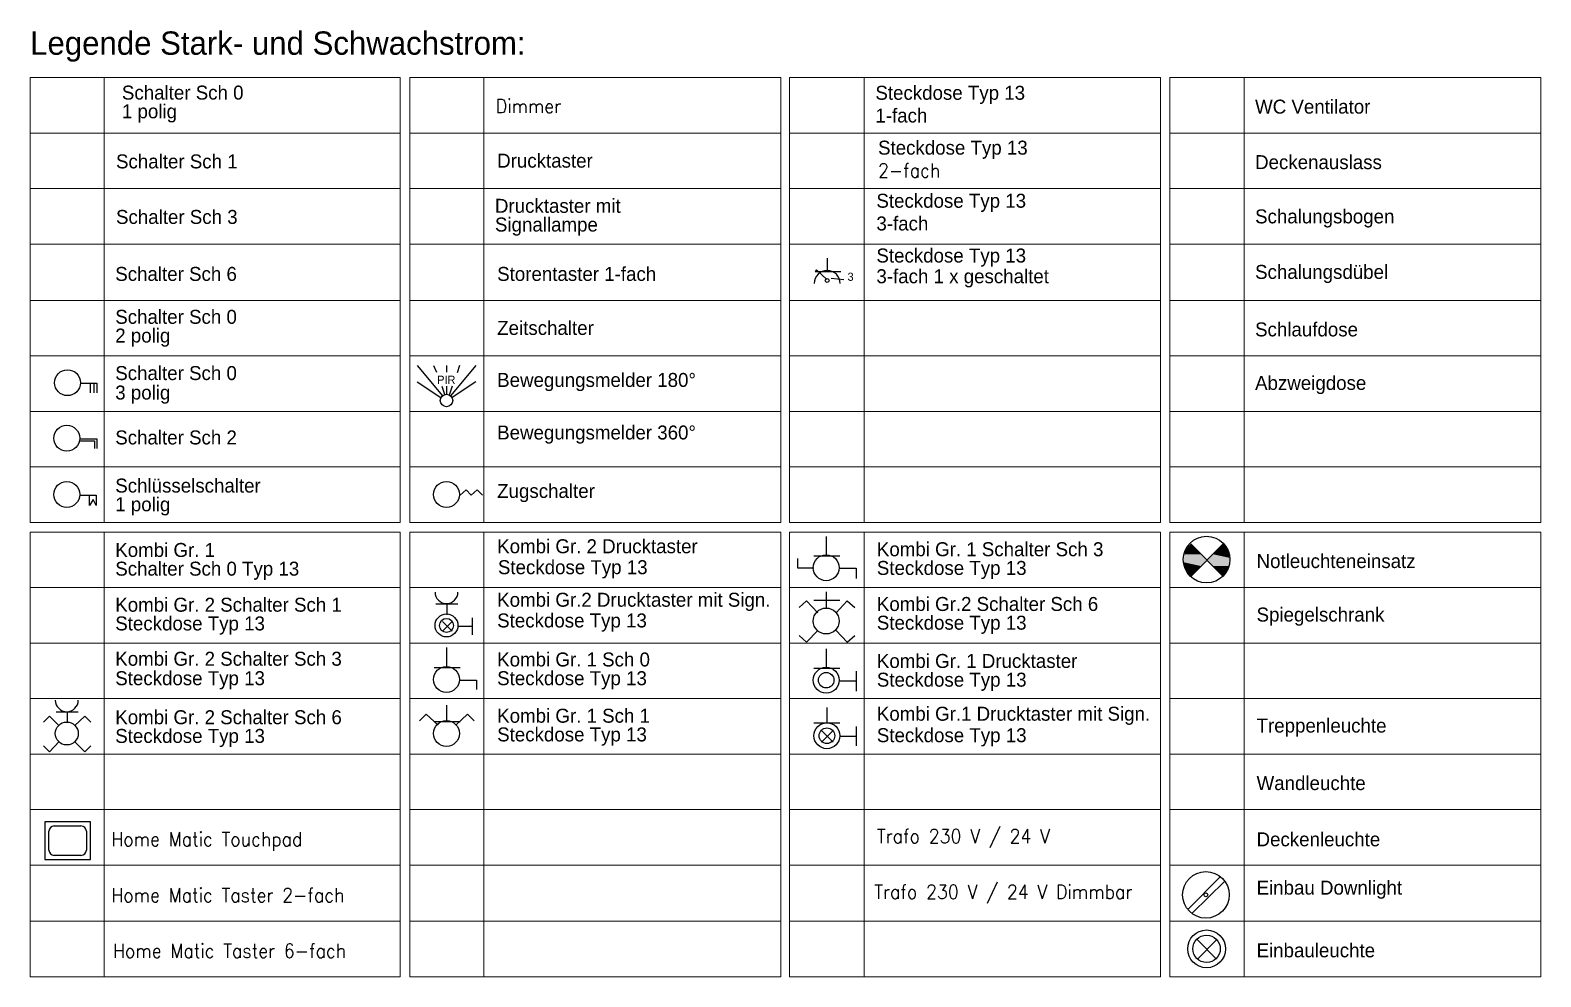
# Model space of a CAD drawing. Header units: millimetres. Extents: x -14546 to 9144, y -9557 to 1648.
# Drawn here: x 1232 to 9144, y -4801 to 157 of the extents above; entities that cross this region are included whole.
import ezdxf

# ---------------------------------------------------------------- set-up
doc = ezdxf.new("R2010")
doc.units = ezdxf.units.MM
doc.layers.get('0').update_dxf_attribs({"linetype": 'CONTINUOUS'})
doc.layers.add('PDF2_EL_Legende', color=7, linetype='CONTINUOUS')
doc.layers.add('PDF2_Text', color=7, linetype='CONTINUOUS')
doc.styles.add('PDF ArialMT', font='PDF ArialMT')
doc.styles.get("Standard").update_dxf_attribs({"font": 'standard'})

msp = doc.modelspace()

# ---------------------------------------------------------------- linework, layer by layer
at = {"color": 6, "linetype": 'CONTINUOUS', "lineweight": -3}
for p, q in [((1357.77, -4011.017), (1497.77, -4011.017)), ((1329.77, -4137.017), (1329.77, -4039.017)), ((1525.77, -4039.017), (1525.77, -4137.017)), ((1497.77, -4165.017), (1357.77, -4165.017))]:
    msp.add_line(p, q, dxfattribs=at)
for centre, start, end in [((1357.77, -4039.017), 90, 180), ((1357.77, -4137.017), 180, 270), ((1497.77, -4137.017), 270, 0)]:
    msp.add_arc(centre, 28, start, end, dxfattribs=at)
at = {"color": 6}
msp.add_arc((1497.77, -4039.017), 28, 0, 90, dxfattribs=at)
at = {"layer": 'PDF2_EL_Legende', "color": 7, "lineweight": 9}
for points in [[(1231.77, -2420.804), (3170.029, -2420.804), (3170.029, -91.017), (1231.77, -91.017)], [(3220.423, -2420.804), (3220.423, -91.017), (5162.559, -91.017), (5162.559, -2420.804)], [(5209.077, -2420.804), (5209.077, -91.017), (7151.212, -91.017), (7151.212, -2420.804)], [(7201.607, -2420.804), (9143.742, -2420.804), (9143.742, -91.017), (7201.607, -91.017)], [(3170.029, -4800.986), (1231.77, -4800.986), (1231.77, -2471.199), (3170.029, -2471.199)], [(3220.423, -4800.986), (5162.559, -4800.986), (5162.559, -2471.199), (3220.423, -2471.199)], [(5209.077, -4800.986), (7151.212, -4800.986), (7151.212, -2471.199), (5209.077, -2471.199)], [(7201.607, -4800.986), (7201.607, -2471.199), (9143.742, -2471.199), (9143.742, -4800.986)]]:
    msp.add_lwpolyline(points, close=True, dxfattribs=at)
for points in [[(1619.422, -91.017), (1619.422, -2420.804)], [(3608.075, -91.017), (3608.075, -2420.804)], [(5600.605, -91.017), (5600.605, -2420.804)], [(7589.259, -91.017), (7589.259, -2420.804)], [(3170.029, -381.756), (1231.77, -381.756)], [(5162.559, -381.756), (3220.423, -381.756)], [(7151.212, -381.756), (5209.077, -381.756)], [(9143.742, -381.756), (7201.607, -381.756)], [(1231.77, -672.495), (3170.029, -672.495)], [(3220.423, -672.495), (5162.559, -672.495)], [(5209.077, -672.495), (7151.212, -672.495)], [(7201.607, -672.495), (9143.742, -672.495)], [(3170.029, -963.234), (1231.77, -963.234)], [(5162.559, -963.234), (3220.423, -963.234)], [(7151.212, -963.234), (5209.077, -963.234)], [(9143.742, -963.234), (7201.607, -963.234)], [(1231.77, -1257.849), (3170.029, -1257.849)], [(3220.423, -1257.849), (5162.559, -1257.849)], [(5209.077, -1257.849), (7151.212, -1257.849)], [(7201.607, -1257.849), (9143.742, -1257.849)], [(3170.029, -1548.588), (1231.77, -1548.588)], [(5162.559, -1548.588), (3220.423, -1548.588)], [(7151.212, -1548.588), (5209.077, -1548.588)], [(9143.742, -1548.588), (7201.607, -1548.588)], [(1231.77, -1839.327), (3170.029, -1839.327)], [(3220.423, -1839.327), (5162.559, -1839.327)], [(5209.077, -1839.327), (7151.212, -1839.327)], [(7201.607, -1839.327), (9143.742, -1839.327)], [(3170.029, -2130.066), (1231.77, -2130.066)], [(5162.559, -2130.066), (3220.423, -2130.066)], [(7151.212, -2130.066), (5209.077, -2130.066)], [(9143.742, -2130.066), (7201.607, -2130.066)], [(1619.422, -2471.199), (1619.422, -4800.986)], [(3608.075, -2471.199), (3608.075, -4800.986)], [(5600.605, -2471.199), (5600.605, -4800.986)], [(7589.259, -2471.199), (7589.259, -4800.986)], [(3170.029, -2761.938), (1231.77, -2761.938)], [(5162.559, -2761.938), (3220.423, -2761.938)], [(7151.212, -2761.938), (5209.077, -2761.938)], [(9143.742, -2761.938), (7201.607, -2761.938)], [(1231.77, -3052.677), (3170.029, -3052.677)], [(3220.423, -3052.677), (5162.559, -3052.677)], [(5209.077, -3052.677), (7151.212, -3052.677)], [(7201.607, -3052.677), (9143.742, -3052.677)], [(3170.029, -3343.416), (1231.77, -3343.416)], [(5162.559, -3343.416), (3220.423, -3343.416)], [(7151.212, -3343.416), (5209.077, -3343.416)], [(9143.742, -3343.416), (7201.607, -3343.416)], [(1231.77, -3634.154), (3170.029, -3634.154)], [(3220.423, -3634.154), (5162.559, -3634.154)], [(5209.077, -3634.154), (7151.212, -3634.154)], [(7201.607, -3634.154), (9143.742, -3634.154)], [(3170.029, -3924.893), (1231.77, -3924.893)], [(5162.559, -3924.893), (3220.423, -3924.893)], [(7151.212, -3924.893), (5209.077, -3924.893)], [(9143.742, -3924.893), (7201.607, -3924.893)], [(1231.77, -4215.632), (3170.029, -4215.632)], [(3220.423, -4215.632), (5162.559, -4215.632)], [(5209.077, -4215.632), (7151.212, -4215.632)], [(7201.607, -4215.632), (9143.742, -4215.632)], [(3170.029, -4510.247), (1231.77, -4510.247)], [(5162.559, -4510.247), (3220.423, -4510.247)], [(7151.212, -4510.247), (5209.077, -4510.247)], [(9143.742, -4510.247), (7201.607, -4510.247)]]:
    msp.add_lwpolyline(points, dxfattribs=at)
at = {"layer": 'PDF2_EL_Legende', "color": 150, "lineweight": 25}
for points in [[(5404.3, -1148.84), (5350.028, -1098.445), (5342.275, -1106.198), (5477.953, -1106.198)], [(5408.176, -1106.198), (5408.176, -1036.421)], [(5427.559, -1141.087), (5493.46, -1148.84)], [(3259.189, -1598.983), (3390.99, -1757.92)], [(3344.472, -1598.983), (3359.978, -1633.871)], [(3414.249, -1633.871), (3414.249, -1598.983)], [(3565.433, -1598.983), (3433.632, -1757.92)], [(3480.15, -1598.983), (3468.521, -1637.748)], [(1495.373, -1692.019), (1580.657, -1692.019), (1580.657, -1742.414)], [(1545.768, -1692.019), (1545.768, -1742.414)], [(1565.15, -1692.019), (1565.15, -1742.414)], [(3259.189, -1684.266), (3383.237, -1765.673)], [(3387.114, -1707.525), (3402.62, -1754.043)], [(3414.249, -1750.167), (3414.249, -1707.525)], [(3441.385, -1707.525), (3425.879, -1754.043)], [(3565.433, -1684.266), (3441.385, -1765.673)], [(1495.373, -1982.758), (1580.657, -1982.758), (1580.657, -2033.153)], [(1495.373, -1994.388), (1569.027, -1994.388), (1569.027, -2033.153)], [(1495.373, -2277.373), (1576.78, -2277.373), (1576.78, -2331.645), (1561.274, -2300.632), (1541.891, -2331.645), (1541.891, -2277.373)], [(3484.027, -2277.373), (3515.039, -2250.238), (3542.174, -2277.373), (3573.186, -2250.238), (3600.322, -2277.373)], [(5402.903, -2595.248), (5402.903, -2494.458)], [(5337.002, -2661.149), (5251.719, -2661.149), (5251.719, -2610.754)], [(5337.002, -2595.248), (5472.68, -2595.248)], [(5472.68, -2661.149), (5557.963, -2661.149), (5557.963, -2715.42)], [(3356.102, -2847.221), (3472.397, -2847.221)], [(3414.249, -2847.221), (3414.249, -2905.369)], [(5356.384, -2893.74), (5298.237, -2831.715), (5259.472, -2866.604)], [(5337.002, -2827.839), (5472.68, -2827.839)], [(5402.903, -2870.48), (5402.903, -2785.197)], [(5453.297, -2893.74), (5511.445, -2831.715), (5550.21, -2866.604)], [(3546.051, -2920.875), (3546.051, -3010.035)], [(3390.99, -2990.652), (3441.385, -2940.258)], [(3390.99, -2940.258), (3441.385, -2990.652)], [(3472.397, -2963.517), (3546.051, -2963.517)], [(5356.384, -2986.776), (5298.237, -3048.8), (5259.472, -3013.912)], [(5453.297, -2986.776), (5511.445, -3048.8), (5550.21, -3013.912)], [(3414.249, -3180.602), (3414.249, -3075.936)], [(5402.903, -3184.478), (5402.903, -3083.689)], [(3348.348, -3180.602), (3484.027, -3180.602)], [(5337.002, -3184.478), (5472.68, -3184.478)], [(5557.963, -3199.984), (5557.963, -3304.65)], [(3484.027, -3246.503), (3569.31, -3246.503), (3569.31, -3296.897)], [(5472.68, -3250.379), (5557.963, -3250.379)], [(3414.249, -3463.588), (3414.249, -3378.304)], [(5406.779, -3471.341), (5406.779, -3389.934)], [(1382.954, -3486.847), (1332.559, -3436.452), (1301.547, -3467.464)], [(1367.448, -3413.193), (1483.744, -3413.193)], [(1425.596, -3413.193), (1425.596, -3471.341)], [(1464.361, -3486.847), (1518.632, -3436.452), (1549.644, -3467.464)], [(3367.731, -3482.97), (3305.707, -3424.822), (3270.818, -3459.711)], [(3348.348, -3463.588), (3484.027, -3463.588)], [(3460.767, -3482.97), (3522.792, -3424.822), (3557.68, -3459.711)], [(5337.002, -3471.341), (5472.68, -3471.341)], [(5375.767, -3572.13), (5437.791, -3510.106)], [(5375.767, -3510.106), (5437.791, -3572.13)], [(5472.68, -3541.118), (5557.963, -3541.118)], [(5557.963, -3490.723), (5557.963, -3591.513)], [(1382.954, -3568.254), (1332.559, -3622.525), (1301.547, -3591.513)], [(1464.361, -3568.254), (1518.632, -3622.525), (1549.644, -3591.513)], [(7294.643, -4448.223), (7465.21, -4277.656)], [(7317.902, -4467.606), (7488.469, -4300.915)], [(7345.038, -4707.95), (7445.827, -4607.16)], [(7445.827, -4707.95), (7345.038, -4607.16)]]:
    msp.add_lwpolyline(points, dxfattribs=at)
at = {"layer": 'PDF2_EL_Legende', "color": 3, "lineweight": 25}
for points in [[(7310.149, -2703.79), (7480.716, -2533.223)], [(7480.716, -2703.79), (7310.149, -2533.223)]]:
    msp.add_lwpolyline(points, dxfattribs=at)
at = {"layer": 'PDF2_EL_Legende', "color": 6, "lineweight": 25}
msp.add_lwpolyline([(1308.77, -4186.017), (1546.77, -4186.017), (1546.77, -3990.017), (1308.77, -3990.017)], close=True, dxfattribs=at)
at = {"layer": 'PDF2_EL_Legende', "color": 150, "lineweight": 25}
for centre, radius in [((5406.08, -1153.604), 9.691), ((1427.215, -1689.063), 67.839), ((3412.072, -1782.104), 32.95), ((1423.338, -1979.814), 67.839), ((1423.338, -2274.441), 67.839), ((3412.072, -2274.441), 67.839), ((5400.806, -2658.232), 67.839), ((3412.072, -2960.614), 60.086), ((3412.072, -2960.614), 36.827), ((5400.806, -2937.353), 67.839), ((3412.072, -3243.61), 67.839), ((5400.806, -3247.489), 67.839), ((5400.806, -3247.489), 40.703), ((1423.338, -3526.608), 60.086), ((3412.072, -3526.608), 67.839), ((5404.683, -3538.239), 67.839), ((5404.683, -3538.239), 40.703), ((7389.54, -4371.724), 122.11), ((7389.54, -4371.724), 9.691), ((7393.417, -4654.72), 98.851), ((7393.417, -4654.72), 71.716)]:
    msp.add_circle(centre, radius, dxfattribs=at)
at = {"layer": 'PDF2_EL_Legende', "color": 3, "lineweight": 25}
msp.add_circle((7393.417, -2615.589), 122.11, dxfattribs=at)
at = {"layer": 'PDF2_EL_Legende', "color": 150, "lineweight": 25}
for centre, radius, start, end in [((5406.08, -1169.112), 67.839, 0, 179.9999869), ((3412.072, -2786.163), 60.086, 180.0000171, 359.9999829), ((1423.338, -3352.158), 60.086, 180.0000171, 359.9999829)]:
    msp.add_arc(centre, radius, start, end, dxfattribs=at)
at = {"layer": 'PDF2_EL_Legende', "color": 3}
for points in [[(7279.137, -2587.495), (7383.803, -2606.877), (7275.261, -2606.877)], [(7383.803, -2606.877), (7275.261, -2606.877), (7395.433, -2618.507)], [(7275.261, -2606.877), (7395.433, -2618.507), (7275.261, -2618.507)], [(7283.014, -2568.112), (7364.42, -2587.495), (7279.137, -2587.495)], [(7364.42, -2587.495), (7279.137, -2587.495), (7383.803, -2606.877)], [(7294.643, -2548.73), (7345.038, -2568.112), (7283.014, -2568.112)], [(7345.038, -2568.112), (7283.014, -2568.112), (7364.42, -2587.495)], [(7310.149, -2533.223), (7325.655, -2548.73), (7294.643, -2548.73)], [(7325.655, -2548.73), (7294.643, -2548.73), (7345.038, -2568.112)], [(7407.062, -2606.877), (7515.605, -2618.507), (7395.433, -2618.507)], [(7426.445, -2587.495), (7515.605, -2606.877), (7407.062, -2606.877)], [(7515.605, -2606.877), (7407.062, -2606.877), (7515.605, -2618.507)], [(7445.827, -2568.112), (7511.728, -2587.495), (7426.445, -2587.495)], [(7511.728, -2587.495), (7426.445, -2587.495), (7515.605, -2606.877)], [(7465.21, -2548.73), (7503.975, -2568.112), (7445.827, -2568.112)], [(7503.975, -2568.112), (7445.827, -2568.112), (7511.728, -2587.495)], [(7480.716, -2533.223), (7492.346, -2548.73), (7465.21, -2548.73)], [(7492.346, -2548.73), (7465.21, -2548.73), (7503.975, -2568.112)], [(7395.433, -2618.507), (7275.261, -2618.507), (7383.803, -2630.136)], [(7275.261, -2618.507), (7383.803, -2630.136), (7275.261, -2630.136)], [(7383.803, -2630.136), (7275.261, -2630.136), (7364.42, -2649.519)], [(7275.261, -2630.136), (7364.42, -2649.519), (7279.137, -2649.519)], [(7364.42, -2649.519), (7279.137, -2649.519), (7345.038, -2668.902)], [(7279.137, -2649.519), (7345.038, -2668.902), (7283.014, -2668.902)], [(7283.014, -2668.902), (7294.643, -2688.284), (7325.655, -2688.284)], [(7283.014, -2668.902), (7345.038, -2668.902), (7325.655, -2688.284)], [(7294.643, -2688.284), (7325.655, -2688.284), (7310.149, -2703.79)], [(7515.605, -2618.507), (7395.433, -2618.507), (7515.605, -2630.136)], [(7395.433, -2618.507), (7515.605, -2630.136), (7407.062, -2630.136)], [(7515.605, -2630.136), (7407.062, -2630.136), (7511.728, -2649.519)], [(7407.062, -2630.136), (7511.728, -2649.519), (7426.445, -2649.519)], [(7511.728, -2649.519), (7426.445, -2649.519), (7503.975, -2668.902)], [(7426.445, -2649.519), (7503.975, -2668.902), (7445.827, -2668.902)], [(7445.827, -2668.902), (7465.21, -2688.284), (7492.346, -2688.284)], [(7445.827, -2668.902), (7503.975, -2668.902), (7492.346, -2688.284)], [(7465.21, -2688.284), (7492.346, -2688.284), (7480.716, -2703.79)]]:
    msp.add_solid(points, dxfattribs=at)

# ---------------------------------------------------------------- texts
at = {"layer": 'PDF2_Text', "attachment_point": 4, "style": 'PDF ArialMT'}
for s, insert, char_height, width in [('Legende Stark- und Schwachstrom:', (1231.443, 71.464), 122.06487, 2932.99397), ('Schalter Sch 0', (1712.151, -169.872), 73.23849, 728.31611), ('Steckdose Typ 13', (5658.605, -181.501), 73.23849, 866.68341), ('1 polig', (1712.151, -278.418), 73.2385, 299.05719), ('WC Ventilator', (7647.34, -243.528), 73.23849, 695.7657), ('1-fach', (5658.605, -290.048), 73.2385, 284.81637), ('Steckdose Typ 13', (5672.437, -468.848), 73.23849, 866.68341), ('Schalter Sch 1', (1681.136, -530.402), 73.23849, 712.04089), ('Drucktaster', (3677.624, -526.525), 73.23849, 569.66064), ('Deckenauslass', (7647.34, -534.278), 73.23849, 691.75274), ('Steckdose Typ 13', (5663.878, -747.018), 73.23849, 866.68341), ('Schalter Sch 3', (1681.136, -821.152), 73.23849, 728.31611), ('Drucktaster mit', (3665.994, -763.003), 73.23849, 771.0665), ('Schalungsbogen', (7647.34, -828.907), 73.23849, 748.68806), ('Signallampe', (3665.994, -871.549), 73.23849, 545.21989), ('3-fach', (5663.878, -855.565), 73.2385, 301.09159), ('Steckdose Typ 13', (5663.878, -1033.892), 73.23849, 866.68341), ('Schalter Sch 6', (1677.26, -1119.658), 73.23849, 728.31611), ('Storentaster 1-fach', (3677.624, -1119.658), 73.23849, 990.78197), ('3-fach 1 x geschaltet', (5663.878, -1142.439), 73.23849, 1084.36451), ('Schalungsdübel', (7647.34, -1119.658), 73.23849, 724.27522), ('Schalter Sch 0', (1677.26, -1344.504), 73.23849, 728.31611), ('2 polig', (1677.26, -1453.05), 73.2385, 315.33241), ('Zeitschalter', (3677.624, -1402.654), 73.23849, 577.79825), ('Schlaufdose', (7647.34, -1410.409), 73.23849, 569.66062), ('Schalter Sch 0', (1677.26, -1639.131), 73.23849, 728.31611), ('Bewegungsmelder 180%%D', (3677.624, -1685.651), 73.23849, 1096.57092), ('Abzweigdose', (7647.34, -1701.159), 73.23849, 602.21108), ('3 polig', (1677.26, -1751.556), 73.2385, 315.33241), ('Schalter Sch 2', (1677.26, -1976.402), 73.23849, 728.31611), ('Bewegungsmelder 360%%D', (3677.624, -1960.896), 73.23849, 1112.84614), ('Schlüsselschalter', (1677.26, -2228.385), 73.23849, 846.39519), ('1 polig', (1677.26, -2336.934), 73.2385, 299.05719), ('Zugschalter', (3677.624, -2267.153), 73.23849, 561.52303), ('Kombi Gr. 1', (1677.26, -2565.656), 73.23849, 541.1511), ('Kombi Gr. 2 Drucktaster', (3677.624, -2546.274), 73.23849, 1206.42866), ('Kombi Gr. 1 Schalter Sch 3', (5666.359, -2561.78), 73.23849, 1348.80892), ('Notleuchteneinsatz', (7655.093, -2623.808), 73.23849, 919.57789), ('Schalter Sch 0 Typ 13', (1677.26, -2674.205), 73.23849, 1114.85261), ('Steckdose Typ 13', (3681.501, -2666.45), 73.23849, 866.68341), ('Steckdose Typ 13', (5666.359, -2670.328), 73.23849, 866.68341), ('Kombi Gr. 2 Schalter Sch 1', (1677.26, -2852.53), 73.23849, 1348.80892), ('Kombi Gr.2 Drucktaster mit Sign.', (3677.624, -2837.024), 73.23849, 1635.6876), ('Kombi Gr.2 Schalter Sch 6', (5666.359, -2848.654), 73.23849, 1310.15527), ('Steckdose Typ 13', (1677.26, -2961.079), 73.23849, 866.68341), ('Steckdose Typ 13', (3677.624, -2945.571), 73.23849, 866.68341), ('Steckdose Typ 13', (5666.359, -2957.2), 73.23849, 866.68341), ('Spiegelschrank', (7655.093, -2914.559), 73.23849, 708), ('Kombi Gr. 2 Schalter Sch 3', (1677.26, -3135.528), 73.23849, 1365.08414), ('Kombi Gr. 1 Sch 0', (3677.624, -3139.404), 73.23849, 878.86192), ('Kombi Gr. 1 Drucktaster', (5666.359, -3147.158), 73.23849, 1190.15344), ('Steckdose Typ 13', (1677.26, -3247.951), 73.23849, 866.68341), ('Steckdose Typ 13', (3677.624, -3247.951), 73.23849, 866.68341), ('Steckdose Typ 13', (5666.359, -3255.706), 73.23849, 866.68341), ('Kombi Gr. 2 Schalter Sch 6', (1677.26, -3441.785), 73.23849, 1365.08414), ('Kombi Gr. 1 Sch 1', (3677.624, -3434.032), 73.23849, 862.5867), ('Kombi Gr.1 Drucktaster mit Sign.', (5666.359, -3434.032), 73.23849, 1619.41238), ('Treppenleuchte', (7655.093, -3496.06), 73.23849, 732.38495), ('Steckdose Typ 13', (1677.26, -3550.333), 73.23849, 866.68341), ('Steckdose Typ 13', (3677.624, -3542.58), 73.23849, 866.68341), ('Steckdose Typ 13', (5666.359, -3546.457), 73.23849, 866.68341), ('Wandleuchte', (7655.093, -3786.81), 73.23849, 608.28639), ('Deckenleuchte', (7655.093, -4081.438), 73.23849, 675.42167), ('Einbau Downlight', (7655.093, -4345.051), 73.23849, 811.72665), ('Einbauleuchte', (7655.093, -4662.939), 73.23849, 642.87123)]:
    msp.add_mtext(s, dxfattribs=dict(at, insert=insert, char_height=char_height, width=width))
at = {"layer": 'PDF2_Text', "attachment_point": 4}
for s, insert, char_height, width in [('Dimmer', (3669.871, -239.651), 73.2385, 317.36683), ('2-fach', (5672.437, -577.394), 73.2382, 301.09038), ('Trafo 230 V / 24 V', (5666.096, -4076.723), 73.2382, 1023.30041), ('Home Matic Touchpad', (1656.308, -4092.797), 73.2382, 1045.67874), ('Home Matic Taster 2-fach', (1656.308, -4372.797), 73.2382, 1304.07474), ('Trafo 230 V / 24 V Dimmbar', (5652.127, -4368.308), 73.2382, 1476.97037), ('Home Matic Taster 6-fach', (1665.038, -4664.382), 73.2382, 1304.07474)]:
    msp.add_mtext(s, dxfattribs=dict(at, insert=insert, char_height=char_height, width=width))
at = {"layer": 'PDF2_Text', "color": 150, "attachment_point": 4, "style": 'PDF ArialMT'}
for s, insert, char_height, width in [('3', (5512.688, -1134.332), 42.722, 18.9876), ('PIR', (3363.613, -1673.668), 42.7221, 75.9504)]:
    msp.add_mtext(s, dxfattribs=dict(at, insert=insert, char_height=char_height, width=width))

doc.saveas('drawing.dxf')
